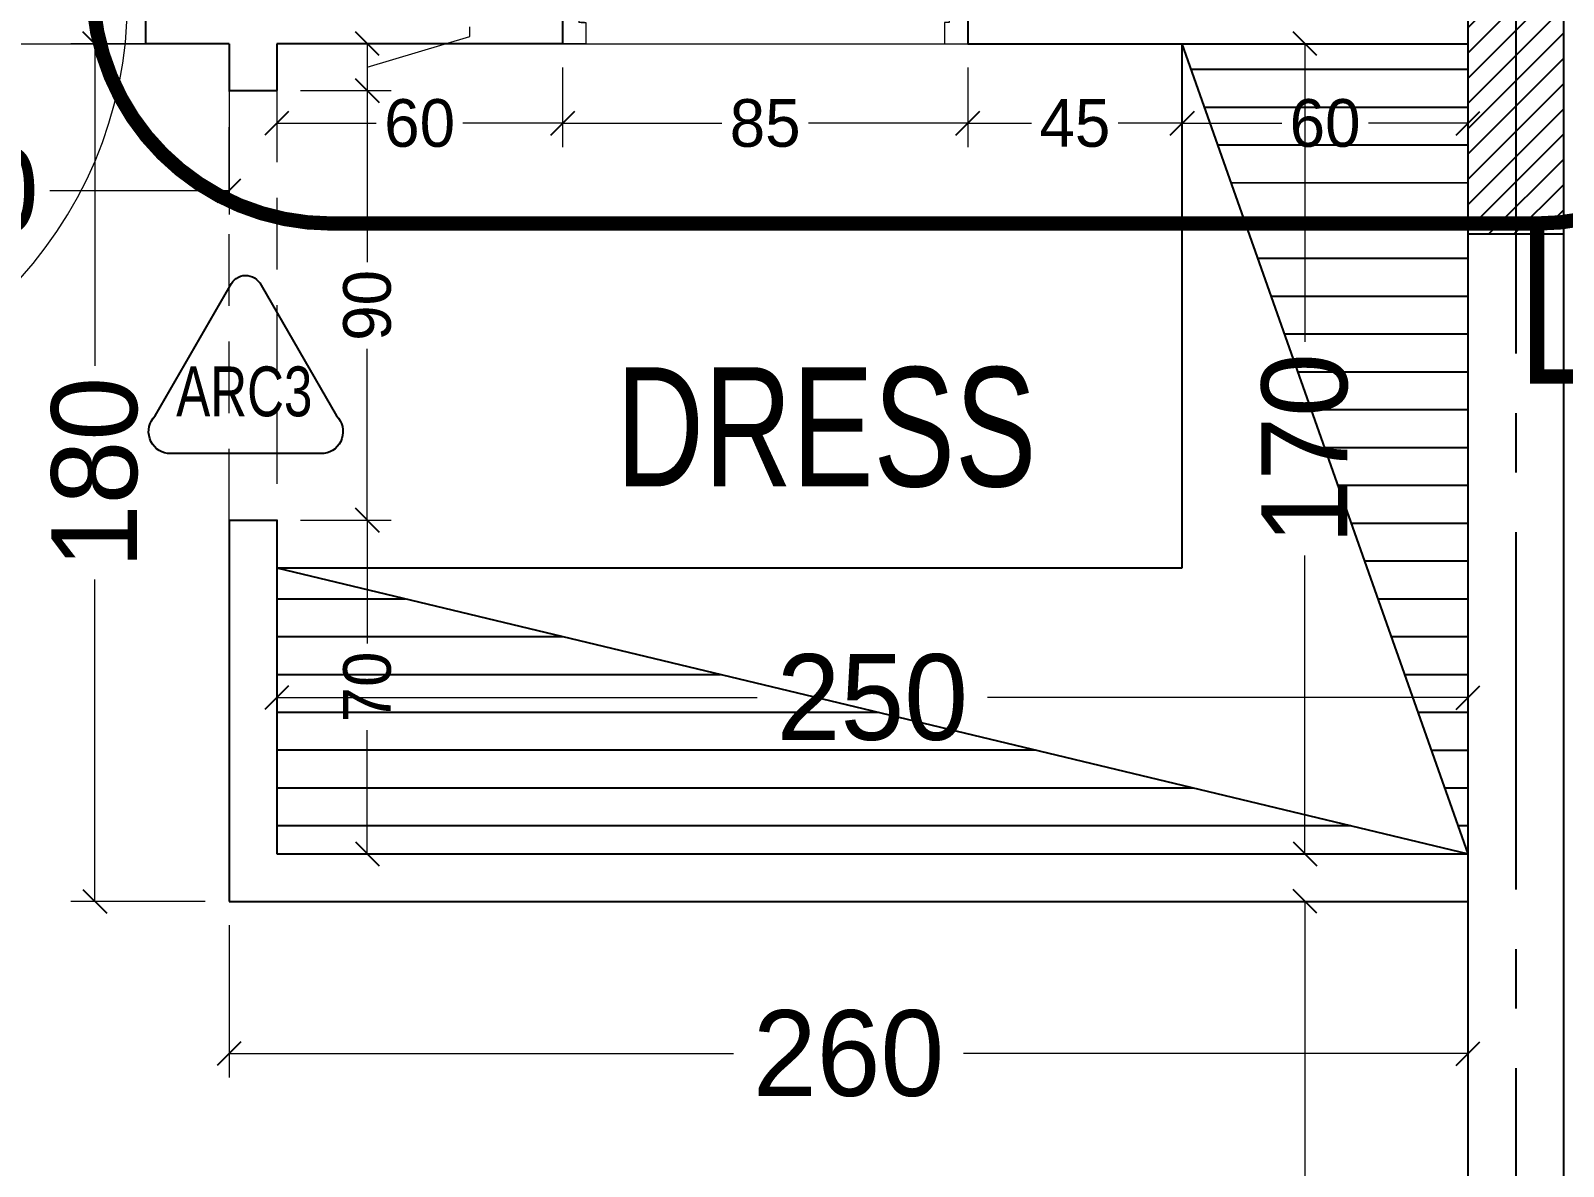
# Model space of a CAD drawing. Header units: centimetres. Extents: x 7997 to 116674, y 1017 to 13844.
# Drawn here: x 39671.4 to 39993, y 9091.4 to 9329.7 of the extents above; entities that cross this region are included whole.
import ezdxf

# ---------------------------------------------------------------- set-up
doc = ezdxf.new("R2010")
doc.units = ezdxf.units.CM
doc.header["$LTSCALE"] = 200
doc.header["$PDMODE"] = 2
for name, pattern in [('$1$DASHED', [0.75, 0.5, -0.25]), ('CENTER2', [1.125, 0.75, -0.125, 0.125, -0.125]), ('DASHED', [0.75, 0.5, -0.25])]:
    doc.linetypes.add(name, pattern=pattern)
for name, color, linetype in [('$0$CPBRD-LINES', 11, 'Continuous'), ('$1$Z-RUBBER', 8, 'Continuous'), ('AXIS', 9, 'CENTER2'), ('COL', 1, 'Continuous'), ('DIM', 11, 'Continuous'), ('STEP', 7, 'Continuous'), ('Z-RUBBER', 8, 'Continuous')]:
    doc.layers.add(name, color=color, linetype=linetype)
for name, color, linetype, lineweight in [('$1$FIXTURE', 6, 'Continuous', 13), ('$1$TEXT', 6, 'Continuous', 18), ('$1$WALL', 3, 'Continuous', 25), ('$2$HAT', 8, 'Continuous', 9), ('FIXTURE', 6, 'Continuous', 13), ('HAT', 8, 'Continuous', 9), ('TEXT', 6, 'Continuous', 18), ('WALL', 3, 'Continuous', 25)]:
    doc.layers.add(name, color=color, linetype=linetype, lineweight=lineweight)
doc.styles.add('$1$style8', font='swisscl.ttf', dxfattribs={"width": 0.8})
doc.styles.add('SWISS', font='swisscl.ttf')
doc.styles.add('T2', font='')
doc.styles.get('T2').set_extended_font_data('Elisia')
doc.dimstyles.new('NORMAL', dxfattribs={"dimtxt": 18, "dimasz": 5, "dimexe": 5, "dimexo": 5, "dimgap": 1, "dimtad": 0, "dimdec": 0, "dimdsep": 46, "dimtxsty": 'T2', "dimblk1": 'OBLIQUE', "dimblk2": 'OBLIQUE', "dimsah": 1, "dimcen": 0.09, "dimclrd": 4, "dimclre": 4, "dimclrt": 6, "dimadec": 0, "dimazin": 0, "dimtfac": 1, "dimtdec": 0, "dimtofl": 0, "dimtmove": 1, "dimatfit": 2, "dimldrblk": 'OPEN30', "dimfxl": 0, "dimtolj": 1, "dimtzin": 0, "dimlwd": 5, "dimlwe": 5, "dimarcsym": 0})
doc.dimstyles.new('NORMAL-1', dxfattribs={"dimtxt": 10, "dimasz": 5, "dimexe": 5, "dimexo": 5, "dimgap": 1, "dimtad": 0, "dimdec": 0, "dimdsep": 46, "dimtxsty": 'T2', "dimblk1": 'OBLIQUE', "dimblk2": 'OBLIQUE', "dimsah": 1, "dimcen": 0.09, "dimclrd": 4, "dimclre": 4, "dimclrt": 6, "dimadec": 0, "dimazin": 0, "dimtfac": 1, "dimtdec": 0, "dimtofl": 0, "dimtmove": 1, "dimatfit": 3, "dimldrblk": 'OPEN30', "dimfxl": 0, "dimtolj": 1, "dimtzin": 0, "dimlwd": 5, "dimlwe": 5, "dimarcsym": 0})
pattern_1 = [(360, (-5607318.147, -7847120.6), (3e-15, 7.9375), [])]
pattern_2 = [(45, (-21734.0303, -7392.24753), (-0.08838834765, 0.08838834765), [])]

# ---------------------------------------------------------------- blocks, each defined once
blk = doc.blocks.new('_OBLIQUE')
at = {"color": 0, "linetype": 'ByBlock'}
blk.add_line((-0.5, -0.5), (0.5, 0.5), dxfattribs=at)
blk = doc.blocks.new('*D49')
at = {"layer": 'Defpoints', "color": 0, "transparency": 16777216}
for p in [(39938.77, 9147), (39973, 9147), (39973, 8707)]:
    blk.add_point(p, dxfattribs=at)
at = {"layer": 'DIM', "color": 4, "lineweight": 5, "transparency": 16777216}
for p, q in [((39968, 9147), (39933.77, 9147)), ((39938.77, 9147), (39938.77, 8951.14)), ((39938.77, 8707), (39938.77, 8902.86)), ((39968, 8707), (39933.77, 8707))]:
    blk.add_line(p, q, dxfattribs=at)
at = {"layer": 'DIM', "color": 4, "lineweight": 5, "transparency": 16777216, "xscale": 5, "yscale": 5, "zscale": 5}
for p, rotation in [((39938.77, 9147), 90), ((39938.77, 8707), 270)]:
    blk.add_blockref('_OBLIQUE', p, dxfattribs=dict(at, rotation=rotation))
at = {"layer": 'DIM', "color": 6, "transparency": 16777216, "insert": (39938.77, 8927), "char_height": 18, "attachment_point": 5, "rotation": 90, "style": 'T2'}
blk.add_mtext('\\A1;440', dxfattribs=at)
blk = doc.blocks.new('_Open30')
at = {"color": 0, "linetype": 'ByBlock', "lineweight": -2}
for p, q in [((-1, 0.268), (0, 0)), ((0, 0), (-1, -0.268)), ((0, 0), (-1, 0))]:
    blk.add_line(p, q, dxfattribs=at)
blk = doc.blocks.new('*D50')
at = {"layer": 'Defpoints', "color": 0, "transparency": 16777216}
for p in [(39938.77, 9327), (39973, 9327), (39973, 9157)]:
    blk.add_point(p, dxfattribs=at)
at = {"layer": 'DIM', "color": 4, "lineweight": 5, "transparency": 16777216}
for p, q in [((39968, 9327), (39933.77, 9327)), ((39938.77, 9327), (39938.77, 9264.43)), ((39938.77, 9157), (39938.77, 9219.57)), ((39968, 9157), (39933.77, 9157))]:
    blk.add_line(p, q, dxfattribs=at)
at = {"layer": 'DIM', "color": 4, "lineweight": 5, "transparency": 16777216, "xscale": 5, "yscale": 5, "zscale": 5}
for p, rotation in [((39938.77, 9327), 90), ((39938.77, 9157), 270)]:
    blk.add_blockref('_OBLIQUE', p, dxfattribs=dict(at, rotation=rotation))
at = {"layer": 'DIM', "color": 6, "transparency": 16777216, "insert": (39938.77, 9242), "char_height": 18, "attachment_point": 5, "rotation": 90, "style": 'T2'}
blk.add_mtext('\\A1;170', dxfattribs=at)
blk = doc.blocks.new('*D51')
at = {"layer": 'Defpoints', "color": 0, "transparency": 16777216}
for p in [(39973, 9189.77), (39723, 9157), (39973, 9157)]:
    blk.add_point(p, dxfattribs=at)
at = {"layer": 'DIM', "color": 4, "lineweight": 5, "transparency": 16777216}
for p, q in [((39723, 9162), (39723, 9194.77)), ((39973, 9162), (39973, 9194.77)), ((39723, 9189.77), (39823.86, 9189.77)), ((39973, 9189.77), (39872.14, 9189.77))]:
    blk.add_line(p, q, dxfattribs=at)
at = {"layer": 'DIM', "color": 4, "lineweight": 5, "transparency": 16777216, "xscale": 5, "yscale": 5, "zscale": 5, "rotation": 180}
blk.add_blockref('_OBLIQUE', (39723, 9189.77), dxfattribs=at)
at = {"layer": 'DIM', "color": 4, "lineweight": 5, "transparency": 16777216, "xscale": 5, "yscale": 5, "zscale": 5}
blk.add_blockref('_OBLIQUE', (39973, 9189.77), dxfattribs=at)
at = {"layer": 'DIM', "color": 6, "transparency": 16777216, "insert": (39848, 9189.77), "char_height": 18, "attachment_point": 5, "style": 'T2'}
blk.add_mtext('\\A1;250', dxfattribs=at)
blk = doc.blocks.new('*D52')
at = {"layer": 'Defpoints', "color": 0, "transparency": 16777216}
for p in [(39593, 9327), (39713, 9327), (39713, 9296.16)]:
    blk.add_point(p, dxfattribs=at)
at = {"layer": 'DIM', "color": 4, "lineweight": 5, "transparency": 16777216}
for p, q in [((39593, 9322), (39593, 9291.16)), ((39713, 9322), (39713, 9291.16)), ((39593, 9296.16), (39630.57, 9296.16)), ((39713, 9296.16), (39675.43, 9296.16))]:
    blk.add_line(p, q, dxfattribs=at)
at = {"layer": 'DIM', "color": 4, "lineweight": 5, "transparency": 16777216, "xscale": 5, "yscale": 5, "zscale": 5, "rotation": 180}
blk.add_blockref('_OBLIQUE', (39593, 9296.16), dxfattribs=at)
at = {"layer": 'DIM', "color": 4, "lineweight": 5, "transparency": 16777216, "xscale": 5, "yscale": 5, "zscale": 5}
blk.add_blockref('_OBLIQUE', (39713, 9296.16), dxfattribs=at)
at = {"layer": 'DIM', "color": 6, "transparency": 16777216, "insert": (39653, 9296.16), "char_height": 18, "attachment_point": 5, "style": 'T2'}
blk.add_mtext('\\A1;120', dxfattribs=at)
blk = doc.blocks.new('*D69')
at = {"layer": 'Defpoints', "color": 0, "transparency": 16777216}
for p in [(39713, 9147), (39973, 9147), (39973, 9115.05)]:
    blk.add_point(p, dxfattribs=at)
at = {"layer": 'DIM', "color": 4, "lineweight": 5, "transparency": 16777216}
for p, q in [((39713, 9142), (39713, 9110.05)), ((39973, 9142), (39973, 9110.05)), ((39713, 9115.05), (39818.86, 9115.05)), ((39973, 9115.05), (39867.14, 9115.05))]:
    blk.add_line(p, q, dxfattribs=at)
at = {"layer": 'DIM', "color": 4, "lineweight": 5, "transparency": 16777216, "xscale": 5, "yscale": 5, "zscale": 5, "rotation": 180}
blk.add_blockref('_OBLIQUE', (39713, 9115.05), dxfattribs=at)
at = {"layer": 'DIM', "color": 4, "lineweight": 5, "transparency": 16777216, "xscale": 5, "yscale": 5, "zscale": 5}
blk.add_blockref('_OBLIQUE', (39973, 9115.05), dxfattribs=at)
at = {"layer": 'DIM', "color": 6, "transparency": 16777216, "insert": (39843, 9115.05), "char_height": 18, "attachment_point": 5, "style": 'T2'}
blk.add_mtext('\\A1;260', dxfattribs=at)
blk = doc.blocks.new('*D70')
at = {"layer": 'Defpoints', "color": 0, "transparency": 16777216}
for p in [(39684.83, 9327), (39713, 9327), (39713, 9147)]:
    blk.add_point(p, dxfattribs=at)
at = {"layer": 'DIM', "color": 4, "lineweight": 5, "transparency": 16777216}
for p, q in [((39708, 9327), (39679.83, 9327)), ((39684.83, 9327), (39684.83, 9259.43)), ((39684.83, 9147), (39684.83, 9214.57)), ((39708, 9147), (39679.83, 9147))]:
    blk.add_line(p, q, dxfattribs=at)
at = {"layer": 'DIM', "color": 4, "lineweight": 5, "transparency": 16777216, "xscale": 5, "yscale": 5, "zscale": 5}
for p, rotation in [((39684.83, 9327), 90), ((39684.83, 9147), 270)]:
    blk.add_blockref('_OBLIQUE', p, dxfattribs=dict(at, rotation=rotation))
at = {"layer": 'DIM', "color": 6, "transparency": 16777216, "insert": (39684.83, 9237), "char_height": 18, "attachment_point": 5, "rotation": 90, "style": 'T2'}
blk.add_mtext('\\A1;180', dxfattribs=at)
blk = doc.blocks.new('*D81')
at = {"layer": 'Defpoints', "color": 0, "transparency": 16777216}
for p in [(39723, 9327), (39783, 9327), (39783, 9310.3)]:
    blk.add_point(p, dxfattribs=at)
at = {"layer": 'DIM', "color": 4, "lineweight": 5, "transparency": 16777216}
for p, q in [((39723, 9322), (39723, 9305.3)), ((39783, 9322), (39783, 9305.3)), ((39723, 9310.3), (39743.9, 9310.3)), ((39783, 9310.3), (39762.09, 9310.3))]:
    blk.add_line(p, q, dxfattribs=at)
at = {"layer": 'DIM', "color": 4, "lineweight": 5, "transparency": 16777216, "xscale": 5, "yscale": 5, "zscale": 5, "rotation": 180}
blk.add_blockref('_OBLIQUE', (39723, 9310.3), dxfattribs=at)
at = {"layer": 'DIM', "color": 4, "lineweight": 5, "transparency": 16777216, "xscale": 5, "yscale": 5, "zscale": 5}
blk.add_blockref('_OBLIQUE', (39783, 9310.3), dxfattribs=at)
at = {"layer": 'DIM', "color": 6, "transparency": 16777216, "insert": (39753, 9310.3), "char_height": 10, "attachment_point": 5, "style": 'T2'}
blk.add_mtext('\\A1;60', dxfattribs=at)
blk = doc.blocks.new('*D82')
at = {"layer": 'Defpoints', "color": 0, "transparency": 16777216}
for p in [(39783, 9327), (39868, 9327), (39868, 9310.3)]:
    blk.add_point(p, dxfattribs=at)
at = {"layer": 'DIM', "color": 4, "lineweight": 5, "transparency": 16777216}
for p, q in [((39783, 9322), (39783, 9305.3)), ((39868, 9322), (39868, 9305.3)), ((39783, 9310.3), (39816.4, 9310.3)), ((39868, 9310.3), (39834.59, 9310.3))]:
    blk.add_line(p, q, dxfattribs=at)
at = {"layer": 'DIM', "color": 4, "lineweight": 5, "transparency": 16777216, "xscale": 5, "yscale": 5, "zscale": 5, "rotation": 180}
blk.add_blockref('_OBLIQUE', (39783, 9310.3), dxfattribs=at)
at = {"layer": 'DIM', "color": 4, "lineweight": 5, "transparency": 16777216, "xscale": 5, "yscale": 5, "zscale": 5}
blk.add_blockref('_OBLIQUE', (39868, 9310.3), dxfattribs=at)
at = {"layer": 'DIM', "color": 6, "transparency": 16777216, "insert": (39825.5, 9310.3), "char_height": 10, "attachment_point": 5, "style": 'T2'}
blk.add_mtext('\\A1;85', dxfattribs=at)
blk = doc.blocks.new('*D83')
at = {"layer": 'Defpoints', "color": 0, "transparency": 16777216}
for p in [(39868, 9327), (39913, 9327), (39913, 9310.3)]:
    blk.add_point(p, dxfattribs=at)
at = {"layer": 'DIM', "color": 4, "lineweight": 5, "transparency": 16777216}
for p, q in [((39868, 9322), (39868, 9305.3)), ((39913, 9322), (39913, 9305.3)), ((39868, 9310.3), (39881.4, 9310.3)), ((39913, 9310.3), (39899.59, 9310.3))]:
    blk.add_line(p, q, dxfattribs=at)
at = {"layer": 'DIM', "color": 4, "lineweight": 5, "transparency": 16777216, "xscale": 5, "yscale": 5, "zscale": 5, "rotation": 180}
blk.add_blockref('_OBLIQUE', (39868, 9310.3), dxfattribs=at)
at = {"layer": 'DIM', "color": 4, "lineweight": 5, "transparency": 16777216, "xscale": 5, "yscale": 5, "zscale": 5}
blk.add_blockref('_OBLIQUE', (39913, 9310.3), dxfattribs=at)
at = {"layer": 'DIM', "color": 6, "transparency": 16777216, "insert": (39890.5, 9310.3), "char_height": 10, "attachment_point": 5, "style": 'T2'}
blk.add_mtext('\\A1;45', dxfattribs=at)
blk = doc.blocks.new('*D84')
at = {"layer": 'Defpoints', "color": 0, "transparency": 16777216}
for p in [(39913, 9327), (39973, 9327), (39973, 9310.3)]:
    blk.add_point(p, dxfattribs=at)
at = {"layer": 'DIM', "color": 4, "lineweight": 5, "transparency": 16777216}
for p, q in [((39913, 9322), (39913, 9305.3)), ((39973, 9322), (39973, 9305.3)), ((39913, 9310.3), (39933.9, 9310.3)), ((39973, 9310.3), (39952.09, 9310.3))]:
    blk.add_line(p, q, dxfattribs=at)
at = {"layer": 'DIM', "color": 4, "lineweight": 5, "transparency": 16777216, "xscale": 5, "yscale": 5, "zscale": 5, "rotation": 180}
blk.add_blockref('_OBLIQUE', (39913, 9310.3), dxfattribs=at)
at = {"layer": 'DIM', "color": 4, "lineweight": 5, "transparency": 16777216, "xscale": 5, "yscale": 5, "zscale": 5}
blk.add_blockref('_OBLIQUE', (39973, 9310.3), dxfattribs=at)
at = {"layer": 'DIM', "color": 6, "transparency": 16777216, "insert": (39943, 9310.3), "char_height": 10, "attachment_point": 5, "style": 'T2'}
blk.add_mtext('\\A1;60', dxfattribs=at)
blk = doc.blocks.new('*D374')
at = {"layer": 'Defpoints', "color": 0, "transparency": 16777216}
for p in [(39723, 9327), (39723, 9317.15), (39742.02, 9317.15)]:
    blk.add_point(p, dxfattribs=at)
at = {"layer": 'WALL', "color": 4, "lineweight": 5, "transparency": 16777216}
for p, q in [((39763.52, 9328.53), (39763.52, 9330.53)), ((39742.02, 9322.08), (39763.52, 9328.53)), ((39728, 9327), (39747.02, 9327)), ((39742.02, 9327), (39742.02, 9317.15)), ((39728, 9317.15), (39747.02, 9317.15))]:
    blk.add_line(p, q, dxfattribs=at)
at = {"layer": 'WALL', "color": 4, "lineweight": 5, "transparency": 16777216, "xscale": 5, "yscale": 5, "zscale": 5}
for p, rotation in [((39742.02, 9327), 90), ((39742.02, 9317.15), 270)]:
    blk.add_blockref('_OBLIQUE', p, dxfattribs=dict(at, rotation=rotation))
at = {"layer": 'WALL', "color": 6, "transparency": 16777216, "insert": (39763.52, 9338.67), "char_height": 10, "attachment_point": 5, "rotation": 90, "style": 'T2'}
blk.add_mtext('\\A1;10', dxfattribs=at)
blk = doc.blocks.new('*D375')
at = {"layer": 'Defpoints', "color": 0, "transparency": 16777216}
for p in [(39723, 9317.15), (39723, 9227), (39742.02, 9227)]:
    blk.add_point(p, dxfattribs=at)
at = {"layer": 'WALL', "color": 4, "lineweight": 5, "transparency": 16777216}
for p, q in [((39728, 9317.15), (39747.02, 9317.15)), ((39742.02, 9317.15), (39742.02, 9281.17)), ((39742.02, 9227), (39742.02, 9262.98)), ((39728, 9227), (39747.02, 9227))]:
    blk.add_line(p, q, dxfattribs=at)
at = {"layer": 'WALL', "color": 4, "lineweight": 5, "transparency": 16777216, "xscale": 5, "yscale": 5, "zscale": 5}
for p, rotation in [((39742.02, 9317.15), 90), ((39742.02, 9227), 270)]:
    blk.add_blockref('_OBLIQUE', p, dxfattribs=dict(at, rotation=rotation))
at = {"layer": 'WALL', "color": 6, "transparency": 16777216, "insert": (39742.02, 9272.08), "char_height": 10, "attachment_point": 5, "rotation": 90, "style": 'T2'}
blk.add_mtext('\\A1;90', dxfattribs=at)
blk = doc.blocks.new('*D376')
at = {"layer": 'Defpoints', "color": 0, "transparency": 16777216}
for p in [(39723, 9227), (39723, 9157), (39742.02, 9157)]:
    blk.add_point(p, dxfattribs=at)
at = {"layer": 'WALL', "color": 4, "lineweight": 5, "transparency": 16777216}
for p, q in [((39728, 9227), (39747.02, 9227)), ((39742.02, 9227), (39742.02, 9201.1)), ((39742.02, 9157), (39742.02, 9182.91)), ((39728, 9157), (39747.02, 9157))]:
    blk.add_line(p, q, dxfattribs=at)
at = {"layer": 'WALL', "color": 4, "lineweight": 5, "transparency": 16777216, "xscale": 5, "yscale": 5, "zscale": 5}
for p, rotation in [((39742.02, 9227), 90), ((39742.02, 9157), 270)]:
    blk.add_blockref('_OBLIQUE', p, dxfattribs=dict(at, rotation=rotation))
at = {"layer": 'WALL', "color": 6, "transparency": 16777216, "insert": (39742.02, 9192), "char_height": 10, "attachment_point": 5, "rotation": 90, "style": 'T2'}
blk.add_mtext('\\A1;70', dxfattribs=at)
blk = doc.blocks.new('$1$A$C414D25BB')
at = {"layer": '$1$Z-RUBBER', "ltscale": 0.05}
h = blk.add_hatch(dxfattribs=at)
h.set_pattern_fill('ANSI31', color=256, style=0)
h.set_pattern_definition(pattern_2)
h.paths.add_polyline_path([(0.114, 0.0618, -5.138733), (0.1155, 0.0618), (0.1155, 0.0603), (0.1162, 0.0603), (0.1155, 0.0581), (0.1162, 0.0581), (0.1147, 0.0556), (0.1132, 0.0581), (0.114, 0.0581), (0.1132, 0.0603), (0.114, 0.0603)])
at = {"layer": '$1$FIXTURE'}
for p, q in [((0.8572, 0.9156), (0.8572, 0.1156)), ((0.9072, 0.9156), (0.8572, 0.9156)), ((0.9072, 0.1156), (0.9072, 0.9156)), ((0.1072, 0.1156), (0.0722, 0.1156)), ((0.0722, 0.1156), (0.0722, 0.0156)), ((0.1072, 0.1156), (0.1072, 0.0616)), ((0.8572, 0.1156), (0.9072, 0.1156)), ((0.9072, 0.1156), (0.9472, 0.1156)), ((0.9072, 0.1156), (0.9072, 0.0616)), ((0.9472, 0.1156), (0.9472, 0.0156)), ((0.1192, 0.0616), (0.1072, 0.0616)), ((0.1122, 0.0616), (0.1222, 0.0616)), ((0.1222, 0.0616), (0.1222, 0.0156)), ((0.9072, 0.0616), (0.8972, 0.0616)), ((0.8972, 0.0616), (0.8972, 0.0156)), ((0.1222, 0.0156), (0.0722, 0.0156)), ((0.8972, 0.0156), (0.9472, 0.0156))]:
    blk.add_line(p, q, dxfattribs=at)
blk.add_lwpolyline([(0.9055, 0.0616), (0.904, 0.0616)], dxfattribs=at)
blk.add_arc((0.9072, 0.1156), 0.8, 90, 180, dxfattribs=at)
blk = doc.blocks.new('A$C414D25BB')
at = {"layer": 'Z-RUBBER', "ltscale": 0.05}
h = blk.add_hatch(dxfattribs=at)
h.set_pattern_fill('ANSI31', color=256, style=0)
h.set_pattern_definition(pattern_2)
h.paths.add_polyline_path([(0.114, 0.0618, -5.138733), (0.1155, 0.0618), (0.1155, 0.0603), (0.1162, 0.0603), (0.1155, 0.0581), (0.1162, 0.0581), (0.1147, 0.0556), (0.1132, 0.0581), (0.114, 0.0581), (0.1132, 0.0603), (0.114, 0.0603)])
at = {"layer": 'FIXTURE'}
for p, q in [((0.8572, 0.9156), (0.8572, 0.1156)), ((0.9072, 0.9156), (0.8572, 0.9156)), ((0.9072, 0.1156), (0.9072, 0.9156)), ((0.1072, 0.1156), (0.0722, 0.1156)), ((0.0722, 0.1156), (0.0722, 0.0156)), ((0.1072, 0.1156), (0.1072, 0.0616)), ((0.8572, 0.1156), (0.9072, 0.1156)), ((0.9072, 0.1156), (0.9472, 0.1156)), ((0.9072, 0.1156), (0.9072, 0.0616)), ((0.9472, 0.1156), (0.9472, 0.0156)), ((0.1192, 0.0616), (0.1072, 0.0616)), ((0.1122, 0.0616), (0.1222, 0.0616)), ((0.1222, 0.0616), (0.1222, 0.0156)), ((0.9072, 0.0616), (0.8972, 0.0616)), ((0.8972, 0.0616), (0.8972, 0.0156)), ((0.1222, 0.0156), (0.0722, 0.0156)), ((0.8972, 0.0156), (0.9472, 0.0156))]:
    blk.add_line(p, q, dxfattribs=at)
blk.add_lwpolyline([(0.9055, 0.0616), (0.904, 0.0616)], dxfattribs=at)
blk.add_arc((0.9072, 0.1156), 0.8, 90, 180, dxfattribs=at)
blk = doc.blocks.new('06-FF COLUMNS-Essa', base_point=(38719.86, 8657))
at = {"layer": 'COL', "ltscale": 0.05}
h = blk.add_hatch(dxfattribs=at)
h.set_pattern_fill('ANSI31', color=8, scale=30)
h.set_pattern_definition([(45, (-33014.8116, -54636.4848), (-2.65165043, 2.65165043), [])])
h.paths.add_polyline_path([(39739.86, 9347), (39759.86, 9347), (39759.86, 9287), (39739.86, 9287)])
at = {"layer": 'COL'}
blk.add_lwpolyline([(39739.86, 9347), (39759.86, 9347), (39759.86, 9287), (39739.86, 9287)], close=True, dxfattribs=at)
blk = doc.blocks.new('03-FIRST FLOOR PLAN-selattin', base_point=(31015.73, 25621.5))
at = {"layer": '$0$CPBRD-LINES'}
h = blk.add_hatch(dxfattribs=at)
h.set_pattern_fill('ANSI31', color=256, scale=2.5, angle=315, style=0)
h.set_pattern_definition(pattern_1)
h.paths.add_polyline_path([(30965.73, 24576.5), (30965.73, 24746.5), (30905.73, 24746.5)])
h = blk.add_hatch(dxfattribs=at)
h.set_pattern_fill('ANSI31', color=256, scale=2.5, angle=315, style=0)
h.set_pattern_definition(pattern_1)
h.paths.add_polyline_path([(30715.73, 24636.5), (30715.73, 24576.5), (30965.73, 24576.5)])
for p, q in [((30905.73, 24636.5), (30905.73, 24746.5)), ((30965.73, 24576.5), (30905.73, 24746.5)), ((30715.73, 24636.5), (30905.73, 24636.5)), ((30715.73, 24636.5), (30965.73, 24576.5))]:
    blk.add_line(p, q, dxfattribs=at)
at = {"layer": '$1$WALL'}
for p, q in [((30688.23, 24766.5), (30688.23, 24746.5)), ((30775.73, 24756.5), (30775.73, 24746.5)), ((30860.73, 24756.5), (30860.73, 24746.5)), ((30705.73, 24746.5), (30688.23, 24746.5)), ((30705.73, 24746.5), (30705.73, 24736.65)), ((30775.73, 24746.5), (30715.73, 24746.5)), ((30715.73, 24746.5), (30715.73, 24736.65)), ((30860.73, 24746.5), (30965.73, 24746.5)), ((30705.73, 24736.65), (30715.73, 24736.65)), ((30705.73, 24646.5), (30715.73, 24646.5)), ((30705.73, 24646.5), (30705.73, 24566.5)), ((30715.73, 24646.5), (30715.73, 24576.5)), ((30715.73, 24576.5), (30965.73, 24576.5)), ((30705.73, 24566.5), (30965.73, 24566.5))]:
    blk.add_line(p, q, dxfattribs=at)
at = {"layer": '$2$HAT', "ltscale": 0.15}
blk.add_line((30775.73, 24746.5), (30860.73, 24746.5), dxfattribs=at)
at = {"layer": '$2$HAT', "linetype": '$1$DASHED', "ltscale": 0.15}
for p, q in [((30705.73, 24646.5), (30705.73, 24736.65)), ((30715.73, 24736.65), (30715.73, 24646.5))]:
    blk.add_line(p, q, dxfattribs=at)
at = {"layer": 'HAT', "ltscale": 0.15}
blk.add_line((30593.23, 24746.5), (30688.23, 24746.5), dxfattribs=at)
at = {"layer": 'WALL'}
for p, q in [((30985.73, 24856.5), (30985.73, 24206.5)), ((30965.73, 24126.5), (30965.73, 24746.5))]:
    blk.add_line(p, q, dxfattribs=at)
at = {"layer": '$1$WALL', "color": 0, "xscale": 97.14285718560265, "yscale": 97.14285718560265, "zscale": 97.14285718560265}
blk.add_blockref('$1$A$C414D25BB', (30768.71, 24744.98), dxfattribs=at)
at = {"color": 6, "ltscale": 2}
blk.add_blockref('06-FF COLUMNS-Essa', (29945.73, 24076.5), dxfattribs=at)
at = {"layer": 'WALL', "color": 0, "xscale": 108.5714285607147, "yscale": 108.5714285607147, "zscale": 108.5714285607147, "rotation": 180}
blk.add_blockref('A$C414D25BB', (30696.07, 24768.2), dxfattribs=at)
at = {"layer": '$1$TEXT', "style": '$1$style8'}
blk.add_text('DRESS', height=25, dxfattribs=at).set_placement((30786.9, 24653.6))
blk = doc.blocks.new('09-GRID LINE PLAN-Essa', base_point=(37178.06, 7462))
at = {"layer": 'AXIS', "ltscale": 0.5}
blk.add_line((38218.06, 7462), (38218.06, 5332), dxfattribs=at)

msp = doc.modelspace()

# ---------------------------------------------------------------- linework, layer by layer
at = {"layer": 'DIM', "color": 0, "linetype": 'DASHED', "ltscale": 0.2, "const_width": 3}
msp.add_lwpolyline([(39734.3675, 9762.6173), (39987.4828, 9762.6173, -0.41421356), (40037.4828, 9712.6173), (40037.4828, 9339.2677, -0.41421356), (39987.4828, 9289.2677), (39734.3675, 9289.2677, -0.41421356), (39684.3675, 9339.2677), (39684.3675, 9712.6173, -0.41421356)], format="xyb", close=True, dxfattribs=at)
msp.add_lwpolyline([(39987.4828, 9289.2677), (39987.4828, 9257.1338), (40078.757, 9257.1338)], dxfattribs=at)
at = {"layer": 'STEP'}
msp.add_lwpolyline([(39713.2534, 9276.2058, -0.64981449), (39719.7133, 9276.3451), (39735.5642, 9248.8907, -0.61363207), (39732.9278, 9240.9677), (39700.1193, 9240.9677, -0.61363207), (39697.4829, 9248.8907)], format="xyb", close=True, dxfattribs=at)

# ---------------------------------------------------------------- texts
at = {"layer": 'TEXT', "style": 'SWISS'}
msp.add_text('ARC3', height=10.45094, dxfattribs=at).set_placement((39701.9193, 9248.8138))

# ---------------------------------------------------------------- dimensions: what is measured, and where the dimension line sits
at = {"layer": 'DIM'}
for base, p1, p2, picture, middle in [((39684.8301, 9327.002), (39712.9995, 9147.002), (39712.9995, 9327.002), '*D70', (39684.8301, 9237.002)), ((39938.7734, 9327.002), (39972.9995, 9157.002), (39972.9995, 9327.002), '*D50', (39938.7734, 9242.002)), ((39938.7734, 9147.002), (39972.9995, 8707.002), (39972.9995, 9147.002), '*D49', (39938.7734, 8927.002))]:
    dim = msp.add_linear_dim(base=base, p1=p1, p2=p2, angle=90, dimstyle='NORMAL', dxfattribs=at)
    dim.commit()
    dim.dimension.update_dxf_attribs({"geometry": picture, "text_midpoint": middle})
for base, p1, p2, dimstyle, picture, middle in [((39712.9995, 9296.1597), (39592.9995, 9327.002), (39712.9995, 9327.002), 'NORMAL', '*D52', (39652.9995, 9296.1597)), ((39782.9995, 9310.3033), (39722.9995, 9327.002), (39782.9995, 9327.002), 'NORMAL-1', '*D81', (39752.9995, 9310.3033)), ((39867.9995, 9310.3033), (39782.9995, 9327.002), (39867.9995, 9327.002), 'NORMAL-1', '*D82', (39825.4995, 9310.3033)), ((39912.9995, 9310.3033), (39867.9995, 9327.002), (39912.9995, 9327.002), 'NORMAL-1', '*D83', (39890.4995, 9310.3033)), ((39972.9995, 9310.3033), (39912.9995, 9327.002), (39972.9995, 9327.002), 'NORMAL-1', '*D84', (39942.9995, 9310.3033)), ((39972.9995, 9189.7677), (39722.9995, 9157.002), (39972.9995, 9157.002), 'NORMAL', '*D51', (39847.9995, 9189.7677)), ((39972.9995, 9115.0477), (39712.9995, 9147.002), (39972.9995, 9147.002), 'NORMAL', '*D69', (39842.9995, 9115.0477))]:
    dim = msp.add_linear_dim(base=base, p1=p1, p2=p2, dimstyle=dimstyle, dxfattribs=at)
    dim.commit()
    dim.dimension.update_dxf_attribs({"geometry": picture, "text_midpoint": middle})
at = {"layer": 'WALL'}
for base, p1, p2, picture, middle in [((39742.0186, 9317.1519), (39722.9995, 9327.002), (39722.9995, 9317.1519), '*D374', (39763.5186, 9331.527)), ((39742.0186, 9227.002), (39722.9995, 9317.1519), (39722.9995, 9227.002), '*D375', (39742.0186, 9272.077)), ((39742.0186, 9157.002), (39722.9995, 9227.002), (39722.9995, 9157.002), '*D376', (39742.0186, 9192.002))]:
    dim = msp.add_linear_dim(base=base, p1=p1, p2=p2, angle=90, dimstyle='NORMAL-1', dxfattribs=at)
    dim.commit()
    dim.dimension.update_dxf_attribs({"geometry": picture, "text_midpoint": middle})

# ---------------------------------------------------------------- next in the draw order: block references
at = {"layer": 'DIM', "linetype": 'Continuous'}
msp.add_blockref('03-FIRST FLOOR PLAN-selattin', (40022.9995, 10202.002), dxfattribs=at)

# ---------------------------------------------------------------- next in the draw order: block references
at = {"layer": 'COL', "linetype": 'Continuous'}
msp.add_blockref('09-GRID LINE PLAN-Essa', (38942.9995, 10462.002), dxfattribs=at)

doc.saveas('drawing.dxf')
